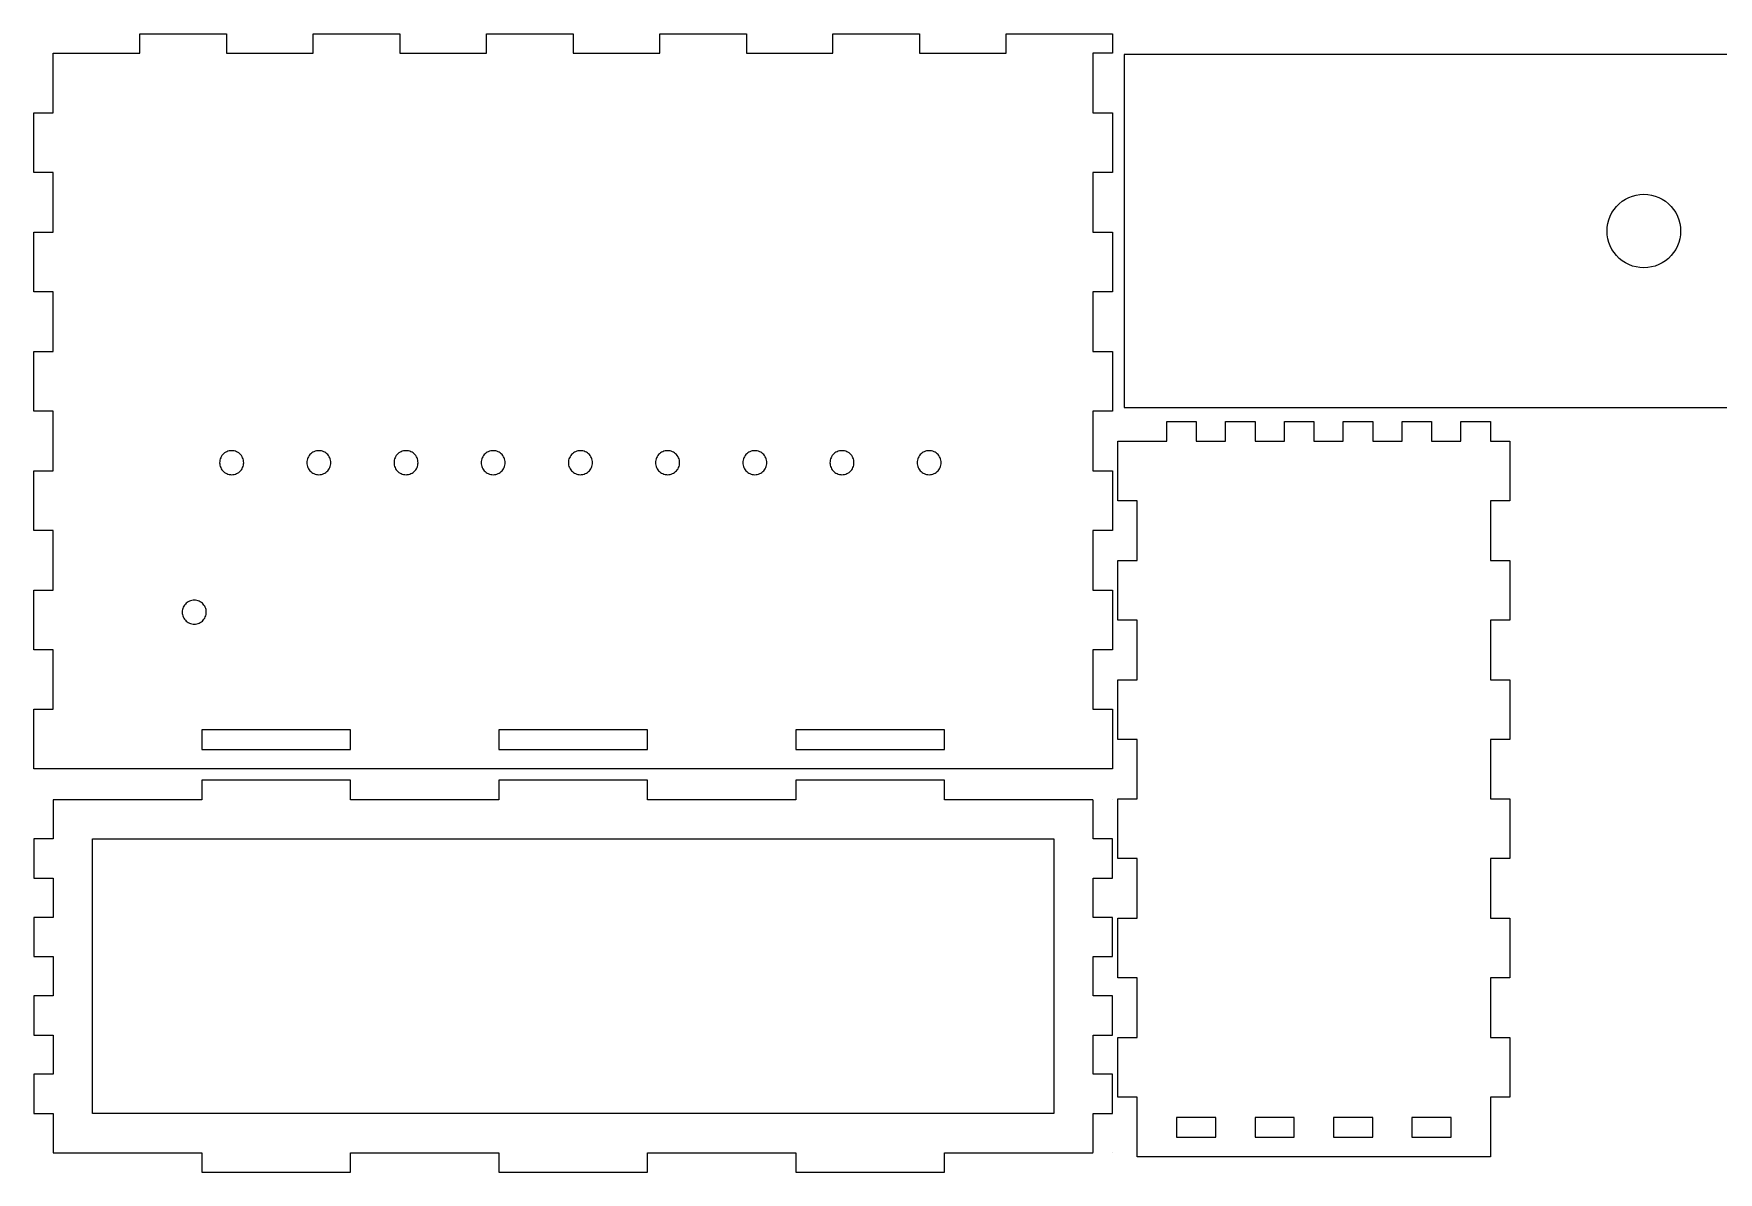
# Model space of a CAD drawing. Extents: x -116 to 1074, y 4 to 798.
# Drawn here: x 446.6 to 790.1, y 310.4 to 542.7 of the extents above; entities that cross this region are included whole.
import ezdxf

# ---------------------------------------------------------------- set-up
doc = ezdxf.new("R2010")
doc.units = 0

msp = doc.modelspace()

# ---------------------------------------------------------------- linework, layer by layer
at = {"layer": 'Layer 1', "color": 7}
for points in [[(468.22214, 538.708904), (468.22214, 542.708891)], [(468.22214, 542.708891), (485.883032, 542.708891)], [(485.883032, 542.708891), (485.883032, 538.708904)], [(503.551864, 538.708904), (503.551864, 542.708891)], [(503.551864, 542.708891), (521.218049, 542.708891)], [(521.218049, 542.708891), (521.218049, 538.708904)], [(538.884233, 538.708904), (538.884233, 542.708891)], [(538.884233, 542.708891), (556.553064, 542.708891)], [(556.553064, 542.708891), (556.553064, 538.708904)], [(574.219247, 538.708904), (574.219247, 542.708891)], [(574.219247, 542.708891), (591.885433, 542.708891)], [(591.885433, 542.708891), (591.885433, 538.708904)], [(609.551616, 538.708904), (609.551616, 542.708891)], [(609.551616, 542.708891), (627.217802, 542.708891)], [(627.217802, 542.708891), (627.217802, 538.708904)], [(644.883988, 538.708904), (644.883988, 542.708891)], [(644.883988, 542.708891), (666.550663, 542.708891)], [(666.550663, 542.708891), (666.550663, 538.708904)], [(450.55331, 526.542229), (450.55331, 538.708904)], [(450.55331, 538.708904), (468.22214, 538.708904)], [(485.883032, 538.708904), (503.551864, 538.708904)], [(521.218049, 538.708904), (538.884233, 538.708904)], [(556.553064, 538.708904), (574.219247, 538.708904)], [(591.885433, 538.708904), (609.551616, 538.708904)], [(627.217802, 538.708904), (644.883988, 538.708904)], [(662.552816, 538.708904), (662.552816, 526.542229)], [(666.550663, 538.708904), (662.552816, 538.708904)], [(880.902168, 538.447285), (668.902671, 538.447285)], [(668.902671, 538.447285), (668.902671, 466.447464)], [(446.55282, 514.375658), (446.55282, 526.542229)], [(446.55282, 526.542229), (450.55331, 526.542229)], [(662.552816, 526.542229), (666.550663, 526.542229)], [(666.550663, 526.542229), (666.550663, 514.375658)], [(450.55331, 514.375658), (446.55282, 514.375658)], [(450.55331, 502.20893), (450.55331, 514.375658)], [(666.550663, 514.375658), (662.552816, 514.375658)], [(662.552816, 514.375658), (662.552816, 502.20893)], [(769.884607, 508.021071), (770.494468, 508.515047)], [(770.494468, 508.515047), (771.152486, 508.942613)], [(771.152486, 508.942613), (771.851514, 509.299007)], [(771.851514, 509.299007), (772.584406, 509.580256)], [(772.584406, 509.580256), (773.343495, 509.783455)], [(773.343495, 509.783455), (774.118459, 509.906222)], [(774.118459, 509.906222), (774.902415, 509.947232)], [(774.902415, 509.947232), (775.686375, 509.906222)], [(775.686375, 509.906222), (776.4616, 509.783455)], [(776.4616, 509.783455), (777.220424, 509.580256)], [(777.220424, 509.580256), (777.953581, 509.299007)], [(777.953581, 509.299007), (778.652345, 508.942613)], [(778.652345, 508.942613), (779.310363, 508.515047)], [(779.310363, 508.515047), (779.920491, 508.021071)], [(767.76953, 504.764853), (768.050782, 505.497748)], [(768.050782, 505.497748), (768.407175, 506.197303)], [(768.407175, 506.197303), (768.835006, 506.85585)], [(768.835006, 506.85585), (769.328453, 507.465978)], [(769.328453, 507.465978), (769.884607, 508.021071)], [(779.920491, 508.021071), (780.476378, 507.465978)], [(780.476378, 507.465978), (780.970354, 506.85585)], [(780.970354, 506.85585), (781.397391, 506.197303)], [(781.397391, 506.197303), (781.754578, 505.497748)], [(781.754578, 505.497748), (782.035565, 504.764853)], [(446.55282, 490.042362), (446.55282, 502.20893)], [(446.55282, 502.20893), (450.55331, 502.20893)], [(662.552816, 502.20893), (666.550663, 502.20893)], [(666.550663, 502.20893), (666.550663, 490.042362)], [(767.402554, 502.447373), (767.443567, 503.23133)], [(767.443567, 501.663414), (767.402554, 502.447373)], [(767.443567, 503.23133), (767.566331, 504.006558)], [(767.566331, 500.888188), (767.443567, 501.663414)], [(767.566331, 504.006558), (767.76953, 504.764853)], [(782.035565, 504.764853), (782.2385, 504.006558)], [(782.2385, 504.006558), (782.361529, 503.23133)], [(782.361529, 501.663414), (782.2385, 500.888188)], [(782.361529, 503.23133), (782.402539, 502.447373)], [(782.402539, 502.447373), (782.361529, 501.663414)], [(767.76953, 500.129893), (767.566331, 500.888188)], [(768.050782, 499.396998), (767.76953, 500.129893)], [(768.407175, 498.697433), (768.050782, 499.396998)], [(768.835006, 498.038886), (768.407175, 498.697433)], [(781.397391, 498.697433), (780.970354, 498.038886)], [(781.754578, 499.396998), (781.397391, 498.697433)], [(782.035565, 500.129893), (781.754578, 499.396998)], [(782.2385, 500.888188), (782.035565, 500.129893)], [(769.328453, 497.428757), (768.835006, 498.038886)], [(769.884607, 496.873662), (769.328453, 497.428757)], [(770.494468, 496.379686), (769.884607, 496.873662)], [(771.152486, 495.95212), (770.494468, 496.379686)], [(771.851514, 495.595753), (771.152486, 495.95212)], [(772.584406, 495.314501), (771.851514, 495.595753)], [(773.343495, 495.111301), (772.584406, 495.314501)], [(774.118459, 494.988535), (773.343495, 495.111301)], [(774.902415, 494.947525), (774.118459, 494.988535)], [(775.686375, 494.988535), (774.902415, 494.947525)], [(776.4616, 495.111301), (775.686375, 494.988535)], [(777.220424, 495.314501), (776.4616, 495.111301)], [(777.953581, 495.595753), (777.220424, 495.314501)], [(778.652345, 495.95212), (777.953581, 495.595753)], [(779.310363, 496.379686), (778.652345, 495.95212)], [(779.920491, 496.873662), (779.310363, 496.379686)], [(780.476378, 497.428757), (779.920491, 496.873662)], [(780.970354, 498.038886), (780.476378, 497.428757)], [(450.55331, 490.042362), (446.55282, 490.042362)], [(450.55331, 477.87579), (450.55331, 490.042362)], [(666.550663, 490.042362), (662.552816, 490.042362)], [(662.552816, 490.042362), (662.552816, 477.87579)], [(446.55282, 465.708957), (446.55282, 477.87579)], [(446.55282, 477.87579), (450.55331, 477.87579)], [(662.552816, 477.87579), (666.550663, 477.87579)], [(666.550663, 477.87579), (666.550663, 465.708957)], [(450.55331, 465.708957), (446.55282, 465.708957)], [(450.55331, 453.542388), (450.55331, 465.708957)], [(666.550663, 465.708957), (662.552816, 465.708957)], [(662.552816, 465.708957), (662.552816, 453.542388)], [(668.902671, 466.447464), (880.902168, 466.447464)], [(677.610052, 459.585986), (677.610052, 463.585973)], [(677.610052, 463.585973), (683.610786, 463.585973)], [(683.610786, 463.585973), (683.610786, 459.585986)], [(689.608875, 459.585986), (689.608875, 463.585973)], [(689.608875, 463.585973), (695.609609, 463.585973)], [(695.609609, 463.585973), (695.609609, 459.585986)], [(701.610344, 459.585986), (701.610344, 463.585973)], [(701.610344, 463.585973), (707.608435, 463.585973)], [(707.608435, 463.585973), (707.608435, 459.585986)], [(713.60917, 459.585986), (713.60917, 463.585973)], [(713.60917, 463.585973), (719.609904, 463.585973)], [(719.609904, 463.585973), (719.609904, 459.585986)], [(725.610639, 459.585986), (725.610639, 463.585973)], [(725.610639, 463.585973), (731.608727, 463.585973)], [(731.608727, 463.585973), (731.608727, 459.585986)], [(737.609462, 459.585986), (737.609462, 463.585973)], [(737.609462, 463.585973), (743.610197, 463.585973)], [(743.610197, 463.585973), (743.610197, 459.585986)], [(485.282431, 457.009746), (485.102515, 456.828506)], [(485.480869, 457.171139), (485.282431, 457.009746)], [(485.703118, 457.310838), (485.480869, 457.171139)], [(485.922722, 457.427258), (485.703118, 457.310838)], [(486.160844, 457.51933), (485.922722, 457.427258)], [(486.412198, 457.585476), (486.160844, 457.51933)], [(486.660906, 457.625692), (486.412198, 457.585476)], [(486.922843, 457.639186), (486.660906, 457.625692)], [(487.182135, 457.625692), (486.922843, 457.639186)], [(487.430843, 457.585476), (487.182135, 457.625692)], [(487.682196, 457.51933), (487.430843, 457.585476)], [(487.922964, 457.427258), (487.682196, 457.51933)], [(488.142568, 457.310838), (487.922964, 457.427258)], [(488.362172, 457.171139), (488.142568, 457.310838)], [(488.563255, 457.009746), (488.362172, 457.171139)], [(488.743172, 456.828506), (488.563255, 457.009746)], [(503.062385, 457.009746), (502.879823, 456.828506)], [(503.260822, 457.171139), (503.062385, 457.009746)], [(503.47778, 457.310838), (503.260822, 457.171139)], [(503.705322, 457.427258), (503.47778, 457.310838)], [(503.946092, 457.51933), (503.705322, 457.427258)], [(504.192155, 457.585476), (503.946092, 457.51933)], [(504.446154, 457.625692), (504.192155, 457.585476)], [(504.702797, 457.639186), (504.446154, 457.625692)], [(504.956797, 457.625692), (504.702797, 457.639186)], [(505.210796, 457.585476), (504.956797, 457.625692)], [(505.459504, 457.51933), (505.210796, 457.585476)], [(505.697629, 457.427258), (505.459504, 457.51933)], [(505.927816, 457.310838), (505.697629, 457.427258)], [(506.142129, 457.171139), (505.927816, 457.310838)], [(506.340566, 457.009746), (506.142129, 457.171139)], [(506.523128, 456.828506), (506.340566, 457.009746)], [(520.842342, 457.009746), (520.659779, 456.828506)], [(521.040779, 457.171139), (520.842342, 457.009746)], [(521.257734, 457.310838), (521.040779, 457.171139)], [(521.485278, 457.427258), (521.257734, 457.310838)], [(521.726046, 457.51933), (521.485278, 457.427258)], [(521.972108, 457.585476), (521.726046, 457.51933)], [(522.226108, 457.625692), (521.972108, 457.585476)], [(522.482754, 457.639186), (522.226108, 457.625692)], [(522.736753, 457.625692), (522.482754, 457.639186)], [(522.990753, 457.585476), (522.736753, 457.625692)], [(523.239461, 457.51933), (522.990753, 457.585476)], [(523.480231, 457.427258), (523.239461, 457.51933)], [(523.707773, 457.310838), (523.480231, 457.427258)], [(523.922082, 457.171139), (523.707773, 457.310838)], [(524.12052, 457.009746), (523.922082, 457.171139)], [(524.303082, 456.828506), (524.12052, 457.009746)], [(538.622298, 457.009746), (538.439733, 456.828506)], [(538.820733, 457.171139), (538.622298, 457.009746)], [(539.037691, 457.310838), (538.820733, 457.171139)], [(539.265232, 457.427258), (539.037691, 457.310838)], [(539.506003, 457.51933), (539.265232, 457.427258)], [(539.752065, 457.585476), (539.506003, 457.51933)], [(540.006064, 457.625692), (539.752065, 457.585476)], [(540.262707, 457.639186), (540.006064, 457.625692)], [(540.51671, 457.625692), (540.262707, 457.639186)], [(540.770707, 457.585476), (540.51671, 457.625692)], [(541.019415, 457.51933), (540.770707, 457.585476)], [(541.257539, 457.427258), (541.019415, 457.51933)], [(541.487727, 457.310838), (541.257539, 457.427258)], [(541.702039, 457.171139), (541.487727, 457.310838)], [(541.900476, 457.009746), (541.702039, 457.171139)], [(542.083038, 456.828506), (541.900476, 457.009746)], [(556.402252, 457.009746), (556.21969, 456.828506)], [(556.600689, 457.171139), (556.402252, 457.009746)], [(556.817647, 457.310838), (556.600689, 457.171139)], [(557.045188, 457.427258), (556.817647, 457.310838)], [(557.285956, 457.51933), (557.045188, 457.427258)], [(557.532019, 457.585476), (557.285956, 457.51933)], [(557.786018, 457.625692), (557.532019, 457.585476)], [(558.042664, 457.639186), (557.786018, 457.625692)], [(558.296663, 457.625692), (558.042664, 457.639186)], [(558.550663, 457.585476), (558.296663, 457.625692)], [(558.799371, 457.51933), (558.550663, 457.585476)], [(559.040142, 457.427258), (558.799371, 457.51933)], [(559.267683, 457.310838), (559.040142, 457.427258)], [(559.481993, 457.171139), (559.267683, 457.310838)], [(559.680432, 457.009746), (559.481993, 457.171139)], [(559.862992, 456.828506), (559.680432, 457.009746)], [(574.182206, 457.009746), (573.999646, 456.828506)], [(574.380643, 457.171139), (574.182206, 457.009746)], [(574.597601, 457.310838), (574.380643, 457.171139)], [(574.825142, 457.427258), (574.597601, 457.310838)], [(575.065913, 457.51933), (574.825142, 457.427258)], [(575.311975, 457.585476), (575.065913, 457.51933)], [(575.565975, 457.625692), (575.311975, 457.585476)], [(575.822618, 457.639186), (575.565975, 457.625692)], [(576.07662, 457.625692), (575.822618, 457.639186)], [(576.330617, 457.585476), (576.07662, 457.625692)], [(576.579325, 457.51933), (576.330617, 457.585476)], [(576.81745, 457.427258), (576.579325, 457.51933)], [(577.047637, 457.310838), (576.81745, 457.427258)], [(577.261949, 457.171139), (577.047637, 457.310838)], [(577.460386, 457.009746), (577.261949, 457.171139)], [(577.642949, 456.828506), (577.460386, 457.009746)], [(591.962162, 457.009746), (591.7796, 456.828506)], [(592.160599, 457.171139), (591.962162, 457.009746)], [(592.377557, 457.310838), (592.160599, 457.171139)], [(592.605099, 457.427258), (592.377557, 457.310838)], [(592.845869, 457.51933), (592.605099, 457.427258)], [(593.091929, 457.585476), (592.845869, 457.51933)], [(593.345928, 457.625692), (593.091929, 457.585476)], [(593.602574, 457.639186), (593.345928, 457.625692)], [(593.856574, 457.625692), (593.602574, 457.639186)], [(594.110573, 457.585476), (593.856574, 457.625692)], [(594.359281, 457.51933), (594.110573, 457.585476)], [(594.600052, 457.427258), (594.359281, 457.51933)], [(594.827593, 457.310838), (594.600052, 457.427258)], [(595.041905, 457.171139), (594.827593, 457.310838)], [(595.24034, 457.009746), (595.041905, 457.171139)], [(595.422902, 456.828506), (595.24034, 457.009746)], [(609.742116, 457.009746), (609.559556, 456.828506)], [(609.940553, 457.171139), (609.742116, 457.009746)], [(610.157511, 457.310838), (609.940553, 457.171139)], [(610.385052, 457.427258), (610.157511, 457.310838)], [(610.625823, 457.51933), (610.385052, 457.427258)], [(610.871885, 457.585476), (610.625823, 457.51933)], [(611.125885, 457.625692), (610.871885, 457.585476)], [(611.38253, 457.639186), (611.125885, 457.625692)], [(611.636527, 457.625692), (611.38253, 457.639186)], [(611.89053, 457.585476), (611.636527, 457.625692)], [(612.139235, 457.51933), (611.89053, 457.585476)], [(612.37736, 457.427258), (612.139235, 457.51933)], [(612.607547, 457.310838), (612.37736, 457.427258)], [(612.821859, 457.171139), (612.607547, 457.310838)], [(613.020297, 457.009746), (612.821859, 457.171139)], [(613.202859, 456.828506), (613.020297, 457.009746)], [(627.522072, 457.009746), (627.33951, 456.828506)], [(627.720509, 457.171139), (627.522072, 457.009746)], [(627.937468, 457.310838), (627.720509, 457.171139)], [(628.165009, 457.427258), (627.937468, 457.310838)], [(628.405779, 457.51933), (628.165009, 457.427258)], [(628.651839, 457.585476), (628.405779, 457.51933)], [(628.905841, 457.625692), (628.651839, 457.585476)], [(629.162484, 457.639186), (628.905841, 457.625692)], [(629.416484, 457.625692), (629.162484, 457.639186)], [(629.670484, 457.585476), (629.416484, 457.625692)], [(629.919192, 457.51933), (629.670484, 457.585476)], [(630.159962, 457.427258), (629.919192, 457.51933)], [(630.387503, 457.310838), (630.159962, 457.427258)], [(630.601816, 457.171139), (630.387503, 457.310838)], [(630.800253, 457.009746), (630.601816, 457.171139)], [(630.982813, 456.828506), (630.800253, 457.009746)], [(667.608828, 447.419309), (667.608828, 459.585986)], [(667.608828, 459.585986), (677.610052, 459.585986)], [(683.610786, 459.585986), (689.608875, 459.585986)], [(695.609609, 459.585986), (701.610344, 459.585986)], [(707.608435, 459.585986), (713.60917, 459.585986)], [(719.609904, 459.585986), (725.610639, 459.585986)], [(731.608727, 459.585986), (737.609462, 459.585986)], [(743.610197, 459.585986), (747.608043, 459.585986)], [(747.608043, 459.585986), (747.608043, 447.419309)], [(446.55282, 441.375819), (446.55282, 453.542388)], [(446.55282, 453.542388), (450.55331, 453.542388)], [(484.483391, 455.445266), (484.472807, 455.18915)], [(484.472807, 455.18915), (484.483391, 454.933036)], [(484.523078, 455.698472), (484.483391, 455.445266)], [(484.483391, 454.933036), (484.523078, 454.67983)], [(484.59187, 455.946122), (484.523078, 455.698472)], [(484.523078, 454.67983), (484.59187, 454.431916)], [(484.681828, 456.18557), (484.59187, 455.946122)], [(484.59187, 454.431916), (484.681828, 454.192733)], [(484.80089, 456.414169), (484.681828, 456.18557)], [(484.681828, 454.192733), (484.80089, 453.964133)], [(484.941119, 456.629275), (484.80089, 456.414169)], [(484.80089, 453.964133), (484.941119, 453.749027)], [(485.102515, 456.828506), (484.941119, 456.629275)], [(484.941119, 453.749027), (485.102515, 453.549796)], [(485.102515, 453.549796), (485.282431, 453.368292)], [(488.563255, 453.368292), (488.743172, 453.549796)], [(488.901921, 456.629275), (488.743172, 456.828506)], [(488.743172, 453.549796), (488.901921, 453.749027)], [(489.04215, 456.414169), (488.901921, 456.629275)], [(488.901921, 453.749027), (489.04215, 453.964133)], [(489.161213, 456.18557), (489.04215, 456.414169)], [(489.04215, 453.964133), (489.161213, 454.192733)], [(489.251171, 455.946122), (489.161213, 456.18557)], [(489.161213, 454.192733), (489.251171, 454.431916)], [(489.322608, 455.698472), (489.251171, 455.946122)], [(489.251171, 454.431916), (489.322608, 454.67983)], [(489.362296, 455.445266), (489.322608, 455.698472)], [(489.322608, 454.67983), (489.362296, 454.933036)], [(489.372879, 455.18915), (489.362296, 455.445266)], [(489.362296, 454.933036), (489.372879, 455.18915)], [(502.265993, 455.445266), (502.252764, 455.18915)], [(502.252764, 455.18915), (502.265993, 454.933036)], [(502.30568, 455.698472), (502.265993, 455.445266)], [(502.265993, 454.933036), (502.30568, 454.67983)], [(502.371826, 455.946122), (502.30568, 455.698472)], [(502.30568, 454.67983), (502.371826, 454.431916)], [(502.46443, 456.18557), (502.371826, 455.946122)], [(502.371826, 454.431916), (502.46443, 454.192733)], [(502.580844, 456.414169), (502.46443, 456.18557)], [(502.46443, 454.192733), (502.580844, 453.964133)], [(502.721073, 456.629275), (502.580844, 456.414169)], [(502.580844, 453.964133), (502.721073, 453.749027)], [(502.879823, 456.828506), (502.721073, 456.629275)], [(502.721073, 453.749027), (502.879823, 453.549796)], [(502.879823, 453.549796), (503.062385, 453.368292)], [(506.340566, 453.368292), (506.523128, 453.549796)], [(506.684524, 456.629275), (506.523128, 456.828506)], [(506.523128, 453.549796), (506.684524, 453.749027)], [(506.824753, 456.414169), (506.684524, 456.629275)], [(506.684524, 453.749027), (506.824753, 453.964133)], [(506.941167, 456.18557), (506.824753, 456.414169)], [(506.824753, 453.964133), (506.941167, 454.192733)], [(507.031125, 455.946122), (506.941167, 456.18557)], [(506.941167, 454.192733), (507.031125, 454.431916)], [(507.097271, 455.698472), (507.031125, 455.946122)], [(507.031125, 454.431916), (507.097271, 454.67983)], [(507.139604, 455.445266), (507.097271, 455.698472)], [(507.097271, 454.67983), (507.139604, 454.933036)], [(507.152833, 455.18915), (507.139604, 455.445266)], [(507.139604, 454.933036), (507.152833, 455.18915)], [(520.045947, 455.445266), (520.032718, 455.18915)], [(520.032718, 455.18915), (520.045947, 454.933036)], [(520.085634, 455.698472), (520.045947, 455.445266)], [(520.045947, 454.933036), (520.085634, 454.67983)], [(520.15178, 455.946122), (520.085634, 455.698472)], [(520.085634, 454.67983), (520.15178, 454.431916)], [(520.244384, 456.18557), (520.15178, 455.946122)], [(520.15178, 454.431916), (520.244384, 454.192733)], [(520.3608, 456.414169), (520.244384, 456.18557)], [(520.244384, 454.192733), (520.3608, 453.964133)], [(520.501029, 456.629275), (520.3608, 456.414169)], [(520.3608, 453.964133), (520.501029, 453.749027)], [(520.659779, 456.828506), (520.501029, 456.629275)], [(520.501029, 453.749027), (520.659779, 453.549796)], [(520.659779, 453.549796), (520.842342, 453.368292)], [(524.12052, 453.368292), (524.303082, 453.549796)], [(524.464478, 456.629275), (524.303082, 456.828506)], [(524.303082, 453.549796), (524.464478, 453.749027)], [(524.604707, 456.414169), (524.464478, 456.629275)], [(524.464478, 453.749027), (524.604707, 453.964133)], [(524.721123, 456.18557), (524.604707, 456.414169)], [(524.604707, 453.964133), (524.721123, 454.192733)], [(524.811081, 455.946122), (524.721123, 456.18557)], [(524.721123, 454.192733), (524.811081, 454.431916)], [(524.877227, 455.698472), (524.811081, 455.946122)], [(524.811081, 454.431916), (524.877227, 454.67983)], [(524.91956, 455.445266), (524.877227, 455.698472)], [(524.877227, 454.67983), (524.91956, 454.933036)], [(524.932789, 455.18915), (524.91956, 455.445266)], [(524.91956, 454.933036), (524.932789, 455.18915)], [(537.825903, 455.445266), (537.812674, 455.18915)], [(537.812674, 455.18915), (537.825903, 454.933036)], [(537.865591, 455.698472), (537.825903, 455.445266)], [(537.825903, 454.933036), (537.865591, 454.67983)], [(537.931736, 455.946122), (537.865591, 455.698472)], [(537.865591, 454.67983), (537.931736, 454.431916)], [(538.02434, 456.18557), (537.931736, 455.946122)], [(537.931736, 454.431916), (538.02434, 454.192733)], [(538.140757, 456.414169), (538.02434, 456.18557)], [(538.02434, 454.192733), (538.140757, 453.964133)], [(538.280986, 456.629275), (538.140757, 456.414169)], [(538.140757, 453.964133), (538.280986, 453.749027)], [(538.439733, 456.828506), (538.280986, 456.629275)], [(538.280986, 453.749027), (538.439733, 453.549796)], [(538.439733, 453.549796), (538.622298, 453.368292)], [(541.900476, 453.368292), (542.083038, 453.549796)], [(542.244434, 456.629275), (542.083038, 456.828506)], [(542.083038, 453.549796), (542.244434, 453.749027)], [(542.384663, 456.414169), (542.244434, 456.629275)], [(542.244434, 453.749027), (542.384663, 453.964133)], [(542.501077, 456.18557), (542.384663, 456.414169)], [(542.384663, 453.964133), (542.501077, 454.192733)], [(542.591038, 455.946122), (542.501077, 456.18557)], [(542.501077, 454.192733), (542.591038, 454.431916)], [(542.657181, 455.698472), (542.591038, 455.946122)], [(542.591038, 454.431916), (542.657181, 454.67983)], [(542.699517, 455.445266), (542.657181, 455.698472)], [(542.657181, 454.67983), (542.699517, 454.933036)], [(542.712743, 455.18915), (542.699514, 455.445266)], [(542.699517, 454.933036), (542.712746, 455.18915)], [(555.605857, 455.445266), (555.592628, 455.18915)], [(555.592628, 455.18915), (555.605857, 454.933036)], [(555.645544, 455.698472), (555.605857, 455.445266)], [(555.605857, 454.933036), (555.645544, 454.67983)], [(555.71169, 455.946122), (555.645544, 455.698472)], [(555.645544, 454.67983), (555.71169, 454.431916)], [(555.804294, 456.18557), (555.71169, 455.946122)], [(555.71169, 454.431916), (555.804294, 454.192733)], [(555.920711, 456.414169), (555.804294, 456.18557)], [(555.804294, 454.192733), (555.920711, 453.964133)], [(556.06094, 456.629275), (555.920711, 456.414169)], [(555.920711, 453.964133), (556.06094, 453.749027)], [(556.21969, 456.828506), (556.06094, 456.629275)], [(556.06094, 453.749027), (556.21969, 453.549796)], [(556.21969, 453.549796), (556.402252, 453.368292)], [(559.680432, 453.368292), (559.862992, 453.549796)], [(560.024388, 456.629275), (559.862992, 456.828506)], [(559.862992, 453.549796), (560.024388, 453.749027)], [(560.164617, 456.414169), (560.024388, 456.629275)], [(560.024388, 453.749027), (560.164617, 453.964133)], [(560.281033, 456.18557), (560.164617, 456.414169)], [(560.164617, 453.964133), (560.281033, 454.192733)], [(560.370991, 455.946122), (560.281033, 456.18557)], [(560.281033, 454.192733), (560.370991, 454.431916)], [(560.437137, 455.698472), (560.370991, 455.946122)], [(560.370991, 454.431916), (560.437137, 454.67983)], [(560.479471, 455.445266), (560.437137, 455.698472)], [(560.437137, 454.67983), (560.479471, 454.933036)], [(560.4927, 455.18915), (560.479471, 455.445266)], [(560.479471, 454.933036), (560.4927, 455.18915)], [(573.385813, 455.445266), (573.372584, 455.18915)], [(573.372584, 455.18915), (573.385813, 454.933036)], [(573.425501, 455.698472), (573.385813, 455.445266)], [(573.385813, 454.933036), (573.425501, 454.67983)], [(573.491647, 455.946122), (573.425501, 455.698472)], [(573.425501, 454.67983), (573.491647, 454.431916)], [(573.584251, 456.18557), (573.491647, 455.946122)], [(573.491647, 454.431916), (573.584251, 454.192733)], [(573.700667, 456.414169), (573.584251, 456.18557)], [(573.584251, 454.192733), (573.700667, 453.964133)], [(573.840896, 456.629275), (573.700667, 456.414169)], [(573.700667, 453.964133), (573.840896, 453.749027)], [(573.999646, 456.828506), (573.840896, 456.629275)], [(573.840896, 453.749027), (573.999646, 453.549796)], [(573.999646, 453.549796), (574.182206, 453.368292)], [(577.460386, 453.368292), (577.642949, 453.549796)], [(577.804344, 456.629275), (577.642949, 456.828506)], [(577.642949, 453.549796), (577.804344, 453.749027)], [(577.944573, 456.414169), (577.804344, 456.629275)], [(577.804344, 453.749027), (577.944573, 453.964133)], [(578.06099, 456.18557), (577.944573, 456.414169)], [(577.944573, 453.964133), (578.06099, 454.192733)], [(578.150948, 455.946122), (578.06099, 456.18557)], [(578.06099, 454.192733), (578.150948, 454.431916)], [(578.217094, 455.698472), (578.150948, 455.946122)], [(578.150948, 454.431916), (578.217094, 454.67983)], [(578.259424, 455.445266), (578.217094, 455.698472)], [(578.217094, 454.67983), (578.259424, 454.933036)], [(578.272653, 455.18915), (578.259424, 455.445266)], [(578.259424, 454.933036), (578.272653, 455.18915)], [(591.165767, 455.445266), (591.152538, 455.18915)], [(591.152538, 455.18915), (591.165767, 454.933036)], [(591.205455, 455.698472), (591.165767, 455.445266)], [(591.165767, 454.933036), (591.205455, 454.67983)], [(591.2716, 455.946122), (591.205455, 455.698472)], [(591.205455, 454.67983), (591.2716, 454.431916)], [(591.364204, 456.18557), (591.2716, 455.946122)], [(591.2716, 454.431916), (591.364204, 454.192733)], [(591.480621, 456.414169), (591.364204, 456.18557)], [(591.364204, 454.192733), (591.480621, 453.964133)], [(591.62085, 456.629275), (591.480621, 456.414169)], [(591.480621, 453.964133), (591.62085, 453.749027)], [(591.7796, 456.828506), (591.62085, 456.629275)], [(591.62085, 453.749027), (591.7796, 453.549796)], [(591.7796, 453.549796), (591.962162, 453.368292)], [(595.24034, 453.368292), (595.422902, 453.549796)], [(595.584298, 456.629275), (595.422902, 456.828506)], [(595.422902, 453.549796), (595.584298, 453.749027)], [(595.724527, 456.414169), (595.584298, 456.629275)], [(595.584298, 453.749027), (595.724527, 453.964133)], [(595.840943, 456.18557), (595.724527, 456.414169)], [(595.724527, 453.964133), (595.840943, 454.192733)], [(595.930902, 455.946122), (595.840943, 456.18557)], [(595.840943, 454.192733), (595.930902, 454.431916)], [(595.997047, 455.698472), (595.930902, 455.946122)], [(595.930902, 454.431916), (595.997047, 454.67983)], [(596.039381, 455.445266), (595.997047, 455.698472)], [(595.997047, 454.67983), (596.039381, 454.933036)], [(596.05261, 455.18915), (596.039381, 455.445266)], [(596.039381, 454.933036), (596.05261, 455.18915)], [(608.945724, 455.445266), (608.932494, 455.18915)], [(608.932494, 455.18915), (608.945724, 454.933036)], [(608.985411, 455.698472), (608.945724, 455.445266)], [(608.945724, 454.933036), (608.985411, 454.67983)], [(609.051557, 455.946122), (608.985411, 455.698472)], [(608.985411, 454.67983), (609.051557, 454.431916)], [(609.144161, 456.18557), (609.051557, 455.946122)], [(609.051557, 454.431916), (609.144161, 454.192733)], [(609.260577, 456.414169), (609.144161, 456.18557)], [(609.144161, 454.192733), (609.260577, 453.964133)], [(609.400806, 456.629275), (609.260577, 456.414169)], [(609.260577, 453.964133), (609.400806, 453.749027)], [(609.559556, 456.828506), (609.400806, 456.629275)], [(609.400806, 453.749027), (609.559556, 453.549796)], [(609.559556, 453.549796), (609.742116, 453.368292)], [(613.020297, 453.368292), (613.202859, 453.549796)], [(613.364254, 456.629275), (613.202859, 456.828506)], [(613.202859, 453.549796), (613.364254, 453.749027)], [(613.504483, 456.414169), (613.364254, 456.629275)], [(613.364254, 453.749027), (613.504483, 453.964133)], [(613.6209, 456.18557), (613.504483, 456.414169)], [(613.504483, 453.964133), (613.6209, 454.192733)], [(613.710858, 455.946122), (613.6209, 456.18557)], [(613.6209, 454.192733), (613.710858, 454.431916)], [(613.777004, 455.698472), (613.710858, 455.946122)], [(613.710858, 454.431916), (613.777004, 454.67983)], [(613.819335, 455.445266), (613.777004, 455.698472)], [(613.777004, 454.67983), (613.819335, 454.933036)], [(613.832564, 455.18915), (613.819335, 455.445266)], [(613.819335, 454.933036), (613.832564, 455.18915)], [(626.72568, 455.445266), (626.712451, 455.18915)], [(626.712451, 455.18915), (626.72568, 454.933036)], [(626.765365, 455.698472), (626.72568, 455.445266)], [(626.72568, 454.933036), (626.765365, 454.67983)], [(626.831511, 455.946122), (626.765365, 455.698472)], [(626.765365, 454.67983), (626.831511, 454.431916)], [(626.924115, 456.18557), (626.831511, 455.946122)], [(626.831511, 454.431916), (626.924115, 454.192733)], [(627.040531, 456.414169), (626.924115, 456.18557)], [(626.924115, 454.192733), (627.040531, 453.964133)], [(627.18076, 456.629275), (627.040531, 456.414169)], [(627.040531, 453.964133), (627.18076, 453.749027)], [(627.33951, 456.828506), (627.18076, 456.629275)], [(627.18076, 453.749027), (627.33951, 453.549796)], [(627.33951, 453.549796), (627.522072, 453.368292)], [(630.800253, 453.368292), (630.982813, 453.549796)], [(631.144208, 456.629275), (630.982813, 456.828506)], [(630.982813, 453.549796), (631.144208, 453.749027)], [(631.284437, 456.414169), (631.144208, 456.629275)], [(631.144208, 453.749027), (631.284437, 453.964133)], [(631.400854, 456.18557), (631.284437, 456.414169)], [(631.284437, 453.964133), (631.400854, 454.192733)], [(631.490812, 455.946122), (631.400854, 456.18557)], [(631.400854, 454.192733), (631.490812, 454.431916)], [(631.556958, 455.698472), (631.490812, 455.946122)], [(631.490812, 454.431916), (631.556958, 454.67983)], [(631.599291, 455.445266), (631.556958, 455.698472)], [(631.556958, 454.67983), (631.599291, 454.933036)], [(631.61252, 455.18915), (631.599291, 455.445266)], [(631.599291, 454.933036), (631.61252, 455.18915)], [(662.552816, 453.542388), (666.550663, 453.542388)], [(666.550663, 453.542388), (666.550663, 441.375819)], [(485.282431, 453.368292), (485.480869, 453.206897)], [(485.480869, 453.206897), (485.703118, 453.067197)], [(485.703118, 453.067197), (485.922722, 452.951045)], [(485.922722, 452.951045), (486.160844, 452.85897)], [(486.160844, 452.85897), (486.412198, 452.792562)], [(486.412198, 452.792562), (486.660906, 452.752608)], [(486.660906, 452.752608), (486.922843, 452.739114)], [(486.922843, 452.739114), (487.182135, 452.752608)], [(487.182135, 452.752608), (487.430843, 452.792562)], [(487.430843, 452.792562), (487.682196, 452.85897)], [(487.682196, 452.85897), (487.922964, 452.951045)], [(487.922964, 452.951045), (488.142568, 453.067197)], [(488.142568, 453.067197), (488.362172, 453.206897)], [(488.362172, 453.206897), (488.563255, 453.368292)], [(503.062385, 453.368292), (503.260822, 453.206897)], [(503.260822, 453.206897), (503.47778, 453.067197)], [(503.47778, 453.067197), (503.705322, 452.951045)], [(503.705322, 452.951045), (503.946092, 452.85897)], [(503.946092, 452.85897), (504.192155, 452.792562)], [(504.192155, 452.792562), (504.446154, 452.752608)], [(504.446154, 452.752608), (504.702797, 452.739114)], [(504.702797, 452.739114), (504.956797, 452.752608)], [(504.956797, 452.752608), (505.210796, 452.792562)], [(505.210796, 452.792562), (505.459504, 452.85897)], [(505.459504, 452.85897), (505.697629, 452.951045)], [(505.697629, 452.951045), (505.927816, 453.067197)], [(505.927816, 453.067197), (506.142129, 453.206897)], [(506.142129, 453.206897), (506.340566, 453.368292)], [(520.842342, 453.368292), (521.040779, 453.206897)], [(521.040779, 453.206897), (521.257734, 453.067197)], [(521.257734, 453.067197), (521.485278, 452.951045)], [(521.485278, 452.951045), (521.726046, 452.85897)], [(521.726046, 452.85897), (521.972108, 452.792562)], [(521.972108, 452.792562), (522.226108, 452.752608)], [(522.226108, 452.752608), (522.482754, 452.739114)], [(522.482754, 452.739114), (522.736753, 452.752608)], [(522.736753, 452.752608), (522.990753, 452.792562)], [(522.990753, 452.792562), (523.239461, 452.85897)], [(523.239461, 452.85897), (523.480231, 452.951045)], [(523.480231, 452.951045), (523.707773, 453.067197)], [(523.707773, 453.067197), (523.922082, 453.206897)], [(523.922082, 453.206897), (524.12052, 453.368292)], [(538.622298, 453.368292), (538.820733, 453.206897)], [(538.820733, 453.206897), (539.037691, 453.067197)], [(539.037691, 453.067197), (539.265232, 452.951045)], [(539.265232, 452.951045), (539.506003, 452.85897)], [(539.506003, 452.85897), (539.752065, 452.792562)], [(539.752065, 452.792562), (540.006064, 452.752608)], [(540.006064, 452.752608), (540.262707, 452.739114)], [(540.262707, 452.739114), (540.51671, 452.752608)], [(540.51671, 452.752608), (540.770707, 452.792562)], [(540.770707, 452.792562), (541.019415, 452.85897)], [(541.019415, 452.85897), (541.257539, 452.951045)], [(541.257539, 452.951045), (541.487727, 453.067197)], [(541.487727, 453.067197), (541.702039, 453.206897)], [(541.702039, 453.206897), (541.900476, 453.368292)], [(556.402252, 453.368292), (556.600689, 453.206897)], [(556.600689, 453.206897), (556.817647, 453.067197)], [(556.817647, 453.067197), (557.045188, 452.951045)], [(557.045188, 452.951045), (557.285956, 452.85897)], [(557.285956, 452.85897), (557.532019, 452.792562)], [(557.532019, 452.792562), (557.786018, 452.752608)], [(557.786018, 452.752608), (558.042664, 452.739114)], [(558.042664, 452.739114), (558.296663, 452.752608)], [(558.296663, 452.752608), (558.550663, 452.792562)], [(558.550663, 452.792562), (558.799371, 452.85897)], [(558.799371, 452.85897), (559.040142, 452.951045)], [(559.040142, 452.951045), (559.267683, 453.067197)], [(559.267683, 453.067197), (559.481993, 453.206897)], [(559.481993, 453.206897), (559.680432, 453.368292)], [(574.182206, 453.368292), (574.380643, 453.206897)], [(574.380643, 453.206897), (574.597601, 453.067197)], [(574.597601, 453.067197), (574.825142, 452.951045)], [(574.825142, 452.951045), (575.065913, 452.85897)], [(575.065913, 452.85897), (575.311975, 452.792562)], [(575.311975, 452.792562), (575.565975, 452.752608)], [(575.565975, 452.752608), (575.822618, 452.739114)], [(575.822618, 452.739114), (576.07662, 452.752608)], [(576.07662, 452.752608), (576.330617, 452.792562)], [(576.330617, 452.792562), (576.579325, 452.85897)], [(576.579325, 452.85897), (576.81745, 452.951045)], [(576.81745, 452.951045), (577.047637, 453.067197)], [(577.047637, 453.067197), (577.261949, 453.206897)], [(577.261949, 453.206897), (577.460386, 453.368292)], [(591.962162, 453.368292), (592.160599, 453.206897)], [(592.160599, 453.206897), (592.377557, 453.067197)], [(592.377557, 453.067197), (592.605099, 452.951045)], [(592.605099, 452.951045), (592.845869, 452.85897)], [(592.845869, 452.85897), (593.091929, 452.792562)], [(593.091929, 452.792562), (593.345928, 452.752608)], [(593.345928, 452.752608), (593.602574, 452.739114)], [(593.602574, 452.739114), (593.856574, 452.752608)], [(593.856574, 452.752608), (594.110573, 452.792562)], [(594.110573, 452.792562), (594.359281, 452.85897)], [(594.359281, 452.85897), (594.600052, 452.951045)], [(594.600052, 452.951045), (594.827593, 453.067197)], [(594.827593, 453.067197), (595.041905, 453.206897)], [(595.041905, 453.206897), (595.24034, 453.368292)], [(609.742116, 453.368292), (609.940553, 453.206897)], [(609.940553, 453.206897), (610.157511, 453.067197)], [(610.157511, 453.067197), (610.385052, 452.951045)], [(610.385052, 452.951045), (610.625823, 452.85897)], [(610.625823, 452.85897), (610.871885, 452.792562)], [(610.871885, 452.792562), (611.125885, 452.752608)], [(611.125885, 452.752608), (611.38253, 452.739114)], [(611.38253, 452.739114), (611.636527, 452.752608)], [(611.636527, 452.752608), (611.89053, 452.792562)], [(611.89053, 452.792562), (612.139235, 452.85897)], [(612.139235, 452.85897), (612.37736, 452.951045)], [(612.37736, 452.951045), (612.607547, 453.067197)], [(612.607547, 453.067197), (612.821859, 453.206897)], [(612.821859, 453.206897), (613.020297, 453.368292)], [(627.522072, 453.368292), (627.720509, 453.206897)], [(627.720509, 453.206897), (627.937468, 453.067197)], [(627.937468, 453.067197), (628.165009, 452.951045)], [(628.165009, 452.951045), (628.405779, 452.85897)], [(628.405779, 452.85897), (628.651839, 452.792562)], [(628.651839, 452.792562), (628.905841, 452.752608)], [(628.905841, 452.752608), (629.162484, 452.739114)], [(629.162484, 452.739114), (629.416484, 452.752608)], [(629.416484, 452.752608), (629.670484, 452.792562)], [(629.670484, 452.792562), (629.919192, 452.85897)], [(629.919192, 452.85897), (630.159962, 452.951045)], [(630.159962, 452.951045), (630.387503, 453.067197)], [(630.387503, 453.067197), (630.601816, 453.206897)], [(630.601816, 453.206897), (630.800253, 453.368292)], [(671.609317, 447.419309), (667.608828, 447.419309)], [(671.609317, 435.25274), (671.609317, 447.419309)], [(743.610197, 447.419309), (743.610197, 435.25274)], [(747.608043, 447.419309), (743.610197, 447.419309)], [(450.55331, 441.375819), (446.55282, 441.375819)], [(450.55331, 429.20925), (450.55331, 441.375819)], [(666.550663, 441.375819), (662.552816, 441.375819)], [(662.552816, 441.375819), (662.552816, 429.20925)], [(667.608828, 423.086013), (667.608828, 435.25274)], [(667.608828, 435.25274), (671.609317, 435.25274)], [(743.610197, 435.25274), (747.608043, 435.25274)], [(747.608043, 435.25274), (747.608043, 423.086013)], [(446.55282, 417.042152), (446.55282, 429.20925)], [(446.55282, 429.20925), (450.55331, 429.20925)], [(477.321137, 426.149086), (477.18091, 425.934245)], [(477.482535, 426.348317), (477.321137, 426.149086)], [(477.662449, 426.530086), (477.482535, 426.348317)], [(477.860886, 426.691217), (477.662449, 426.530086)], [(478.083136, 426.831181), (477.860886, 426.691217)], [(478.30274, 426.947068), (478.083136, 426.831181)], [(478.540864, 427.039143), (478.30274, 426.947068)], [(478.792218, 427.105289), (478.540864, 427.039143)], [(479.040926, 427.146299), (478.792218, 427.105289)], [(479.302863, 427.159264), (479.040926, 427.146299)], [(479.562152, 427.146299), (479.302863, 427.159264)], [(479.81086, 427.105289), (479.562152, 427.146299)], [(480.062214, 427.039143), (479.81086, 427.105289)], [(480.302985, 426.947068), (480.062214, 427.039143)], [(480.522588, 426.831181), (480.302985, 426.947068)], [(480.742192, 426.691217), (480.522588, 426.831181)], [(480.943275, 426.530086), (480.742192, 426.691217)], [(481.123192, 426.348317), (480.943275, 426.530086)], [(481.281942, 426.149086), (481.123192, 426.348317)], [(481.422171, 425.934245), (481.281942, 426.149086)], [(662.552816, 429.20925), (666.550663, 429.20925)], [(666.550663, 429.20925), (666.550663, 417.042152)], [(476.863411, 424.96508), (476.852828, 424.709228)], [(476.852828, 424.709228), (476.863411, 424.453112)], [(476.903098, 425.218286), (476.863411, 424.96508)], [(476.863411, 424.453112), (476.903098, 424.20017)], [(476.97189, 425.466197), (476.903098, 425.218286)], [(476.903098, 424.20017), (476.97189, 423.952256)], [(477.061848, 425.706174), (476.97189, 425.466197)], [(476.97189, 423.952256), (477.061848, 423.712282)], [(477.18091, 425.934245), (477.061848, 425.706174)], [(477.061848, 423.712282), (477.18091, 423.484209)], [(477.18091, 423.484209), (477.321137, 423.269105)], [(477.321137, 423.269105), (477.482535, 423.070139)], [(477.482535, 423.070139), (477.662449, 422.888106)], [(477.662449, 422.888106), (477.860886, 422.727239)], [(477.860886, 422.727239), (478.083136, 422.587275)], [(478.083136, 422.587275), (478.30274, 422.471131)], [(480.302985, 422.471131), (480.522588, 422.587275)], [(480.522588, 422.587275), (480.742192, 422.727239)], [(480.742192, 422.727239), (480.943275, 422.888106)], [(480.943275, 422.888106), (481.123192, 423.070139)], [(481.123192, 423.070139), (481.281942, 423.269105)], [(481.281942, 423.269105), (481.422171, 423.484209)], [(481.54123, 425.706174), (481.422171, 425.934245)], [(481.422171, 423.484209), (481.54123, 423.712282)], [(481.631189, 425.466197), (481.54123, 425.706174)], [(481.54123, 423.712282), (481.631189, 423.952256)], [(481.702626, 425.218286), (481.631189, 425.466197)], [(481.631189, 423.952256), (481.702626, 424.20017)], [(481.742313, 424.96508), (481.702626, 425.218286)], [(481.702626, 424.20017), (481.742313, 424.453112)], [(481.742313, 424.453112), (481.752897, 424.709228)], [(481.752899, 424.709228), (481.742316, 424.96508)], [(671.609317, 423.086013), (667.608828, 423.086013)], [(671.609317, 410.919444), (671.609317, 423.086013)], [(747.608043, 423.086013), (743.610197, 423.086013)], [(743.610197, 423.086013), (743.610197, 410.919444)], [(478.30274, 422.471131), (478.540864, 422.379321)], [(478.540864, 422.379321), (478.792218, 422.313175)], [(478.792218, 422.313175), (479.040926, 422.272165)], [(479.040926, 422.272165), (479.302863, 422.2592)], [(479.302863, 422.2592), (479.562152, 422.272165)], [(479.562152, 422.272165), (479.81086, 422.313175)], [(479.81086, 422.313175), (480.062214, 422.379321)], [(480.062214, 422.379321), (480.302985, 422.471131)], [(450.55331, 417.042152), (446.55282, 417.042152)], [(450.55331, 404.876123), (450.55331, 417.042152)], [(666.550663, 417.042152), (662.552816, 417.042152)], [(662.552816, 417.042152), (662.552816, 404.876123)], [(667.608828, 398.752875), (667.608828, 410.919444)], [(667.608828, 410.919444), (671.609317, 410.919444)], [(743.610197, 410.919444), (747.608043, 410.919444)], [(747.608043, 410.919444), (747.608043, 398.752875)], [(446.55282, 392.709274), (446.55282, 404.876123)], [(446.55282, 404.876123), (450.55331, 404.876123)], [(662.552816, 404.876123), (666.550663, 404.876123)], [(666.550663, 404.876123), (666.550663, 392.709274)], [(511.124219, 400.709206), (480.842734, 400.709206)], [(480.842734, 400.709206), (480.842734, 396.70924)], [(511.124219, 396.70924), (511.124219, 400.709206)], [(571.695131, 400.709206), (541.408352, 400.709206)], [(541.408352, 400.709206), (541.408352, 396.70924)], [(571.695131, 396.70924), (571.695131, 400.709206)], [(632.26604, 400.709206), (601.981907, 400.709206)], [(601.981907, 400.709206), (601.981907, 396.70924)], [(632.26604, 396.70924), (632.26604, 400.709206)], [(671.609317, 398.752875), (667.608828, 398.752875)], [(671.609317, 386.586039), (671.609317, 398.752875)], [(747.608043, 398.752875), (743.610197, 398.752875)], [(743.610197, 398.752875), (743.610197, 386.586039)], [(480.842734, 396.70924), (511.124219, 396.70924)], [(541.408352, 396.70924), (571.695131, 396.70924)], [(601.981907, 396.70924), (632.26604, 396.70924)], [(666.550663, 392.709274), (446.55282, 392.709274)], [(511.133829, 390.424274), (480.848823, 390.424274)], [(480.848823, 390.424274), (480.848823, 386.434288)], [(511.133829, 386.434288), (511.133829, 390.424274)], [(571.705717, 390.424274), (541.419761, 390.424274)], [(541.419761, 390.424274), (541.419761, 386.434288)], [(571.705717, 386.434288), (571.705717, 390.424274)], [(632.27663, 390.424274), (601.991703, 390.424274)], [(601.991703, 390.424274), (601.991703, 386.434288)], [(632.27663, 386.434288), (632.27663, 390.424274)], [(480.848823, 386.434288), (450.553051, 386.434288)], [(450.553051, 386.434288), (450.553051, 378.424313)], [(541.419761, 386.434288), (511.133829, 386.434288)], [(601.991703, 386.434288), (571.705717, 386.434288)], [(662.552545, 386.434288), (632.27663, 386.434288)], [(662.552545, 386.334276), (662.552545, 386.434288)], [(662.572388, 386.334276), (662.552545, 386.334276)], [(662.572388, 378.424313), (662.572388, 386.334276)], [(666.5623, 386.434288), (666.552511, 386.434288)], [(666.552511, 386.434288), (666.552511, 386.424287)], [(666.552511, 386.424287), (666.5623, 386.424287)], [(666.5623, 386.424287), (666.5623, 386.434288)], [(667.608828, 374.41947), (667.608828, 386.586039)], [(667.608828, 386.586039), (671.609317, 386.586039)], [(743.610197, 386.586039), (747.608043, 386.586039)], [(747.608043, 386.586039), (747.608043, 374.41947)], [(450.553051, 378.424313), (446.56288, 378.424313)], [(446.56288, 378.424313), (446.56288, 370.42431)], [(458.563026, 378.424313), (654.562429, 378.424313)], [(458.563026, 322.424416), (458.563026, 378.424313)], [(654.562429, 378.424313), (654.562429, 322.424416)], [(666.5623, 378.424313), (662.572388, 378.424313)], [(666.5623, 370.42431), (666.5623, 378.424313)], [(671.609317, 374.41947), (667.608828, 374.41947)], [(671.609317, 362.252902), (671.609317, 374.41947)], [(747.608043, 374.41947), (743.610197, 374.41947)], [(743.610197, 374.41947), (743.610197, 362.252902)], [(446.56288, 370.42431), (450.553051, 370.42431)], [(450.553051, 370.42431), (450.553051, 362.424283)], [(662.572388, 362.424283), (662.572388, 370.42431)], [(662.572388, 370.42431), (666.5623, 370.42431)], [(450.553051, 362.424283), (446.56288, 362.424283)], [(446.56288, 362.424283), (446.56288, 354.424362)], [(666.5623, 362.424283), (662.572388, 362.424283)], [(666.5623, 354.424362), (666.5623, 362.424283)], [(667.608828, 350.086333), (667.608828, 362.252902)], [(667.608828, 362.252902), (671.609317, 362.252902)], [(743.610197, 362.252902), (747.608043, 362.252902)], [(747.608043, 362.252902), (747.608043, 350.086333)], [(446.56288, 354.424362), (450.553051, 354.424362)], [(450.553051, 354.424362), (450.553051, 346.424441)], [(662.572388, 346.424441), (662.572388, 354.424362)], [(662.572388, 354.424362), (666.5623, 354.424362)], [(671.609317, 350.086333), (667.608828, 350.086333)], [(671.609317, 337.919235), (671.609317, 350.086333)], [(747.608043, 350.086333), (743.610197, 350.086333)], [(743.610197, 350.086333), (743.610197, 337.919235)], [(450.553051, 346.424441), (446.56288, 346.424441)], [(446.56288, 346.424441), (446.56288, 338.424518)], [(666.5623, 346.424441), (662.572388, 346.424441)], [(666.5623, 338.424518), (666.5623, 346.424441)], [(446.56288, 338.424518), (450.553051, 338.424518)], [(450.553051, 338.424518), (450.553051, 330.424322)], [(662.572388, 330.424322), (662.572388, 338.424518)], [(662.572388, 338.424518), (666.5623, 338.424518)], [(667.608828, 325.753192), (667.608828, 337.919235)], [(667.608828, 337.919235), (671.609317, 337.919235)], [(743.610197, 337.919235), (747.608043, 337.919235)], [(747.608043, 337.919235), (747.608043, 325.753192)], [(450.553051, 330.424322), (446.56288, 330.424322)], [(446.56288, 330.424322), (446.56288, 322.424416)], [(666.5623, 330.424322), (662.572388, 330.424322)], [(666.5623, 322.424416), (666.5623, 330.424322)], [(671.609317, 325.753192), (667.608828, 325.753192)], [(671.609317, 313.586359), (671.609317, 325.753192)], [(747.608043, 325.753192), (743.610197, 325.753192)], [(743.610197, 325.753192), (743.610197, 313.586359)], [(446.56288, 322.424416), (450.553051, 322.424416)], [(450.553051, 322.424416), (450.553051, 314.414431)], [(654.562429, 322.424416), (458.563026, 322.424416)], [(662.572388, 314.434539), (662.572388, 322.424416)], [(662.572388, 322.424416), (666.5623, 322.424416)], [(687.60863, 321.58628), (679.610297, 321.58628)], [(679.610297, 321.58628), (679.610297, 317.58632)], [(687.60863, 317.58632), (687.60863, 321.58628)], [(703.610589, 321.58628), (695.609609, 321.58628)], [(695.609609, 321.58628), (695.609609, 317.58632)], [(703.610589, 317.58632), (703.610589, 321.58628)], [(719.609904, 321.58628), (711.608925, 321.58628)], [(711.608925, 321.58628), (711.608925, 317.58632)], [(719.609904, 317.58632), (719.609904, 321.58628)], [(735.609217, 321.58628), (727.608238, 321.58628)], [(727.608238, 321.58628), (727.608238, 317.58632)], [(735.609217, 317.58632), (735.609217, 321.58628)], [(679.610297, 317.58632), (687.60863, 317.58632)], [(695.609609, 317.58632), (703.610589, 317.58632)], [(711.608925, 317.58632), (719.609904, 317.58632)], [(727.608238, 317.58632), (735.609217, 317.58632)], [(450.553051, 314.414431), (480.848823, 314.414431)], [(480.848823, 314.414431), (480.848823, 310.424519)], [(511.133829, 310.424519), (511.133829, 314.414431)], [(511.133829, 314.414431), (541.419761, 314.414431)], [(541.419761, 314.414431), (541.419761, 310.424519)], [(571.705717, 310.424519), (571.705717, 314.414431)], [(571.705717, 314.414431), (601.991703, 314.414431)], [(601.991703, 314.414431), (601.991703, 310.424519)], [(632.27663, 310.424519), (632.27663, 314.414431)], [(632.27663, 314.414431), (662.552545, 314.414431)], [(662.552545, 314.414431), (662.552545, 314.434539)], [(662.552545, 314.434539), (662.572388, 314.434539)], [(666.5623, 314.424485), (666.552511, 314.424485)], [(666.552511, 314.424485), (666.552511, 314.414431)], [(666.552511, 314.414431), (666.5623, 314.414431)], [(666.5623, 314.414431), (666.5623, 314.424485)], [(743.610197, 313.586359), (671.609317, 313.586359)], [(480.848823, 310.424519), (511.133829, 310.424519)], [(541.419761, 310.424519), (571.705717, 310.424519)], [(601.991703, 310.424519), (632.27663, 310.424519)]]:
    msp.add_lwpolyline(points, dxfattribs=at)

doc.saveas('drawing.dxf')
